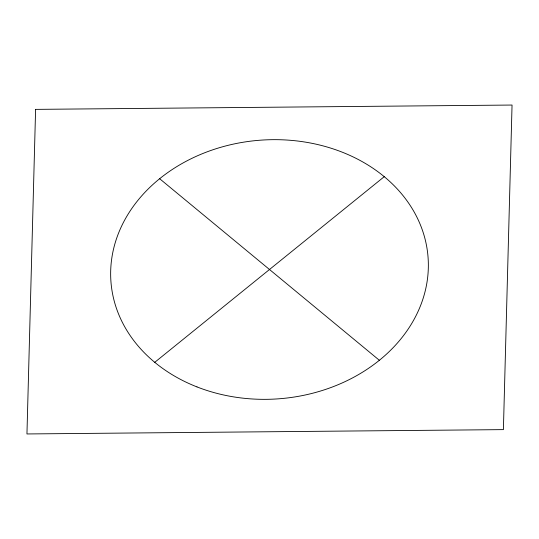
<?xml version="1.0" encoding="UTF-8"?>
<svg xmlns="http://www.w3.org/2000/svg" width="539" height="539" viewBox="0 0 539 539"><rect width="100%" height="100%" fill="white"/><g stroke="black" fill="none" stroke-linecap="round" stroke-linejoin="round"><path stroke-width="0.81" d="M154.754 362.323L384.246 176.677M159.645 178.719L379.355 360.281M35.601 109.377L26.95 433.956L503.399 429.623L512.05 105.044L35.601 109.377M196.991 386.914A159.025 129.63 -4.6 0 0 428.161 258.801A159.025 129.63 -4.6 0 0 183.348 162.791A159.025 129.63 -4.6 0 0 196.991 386.914"/></g></svg>
